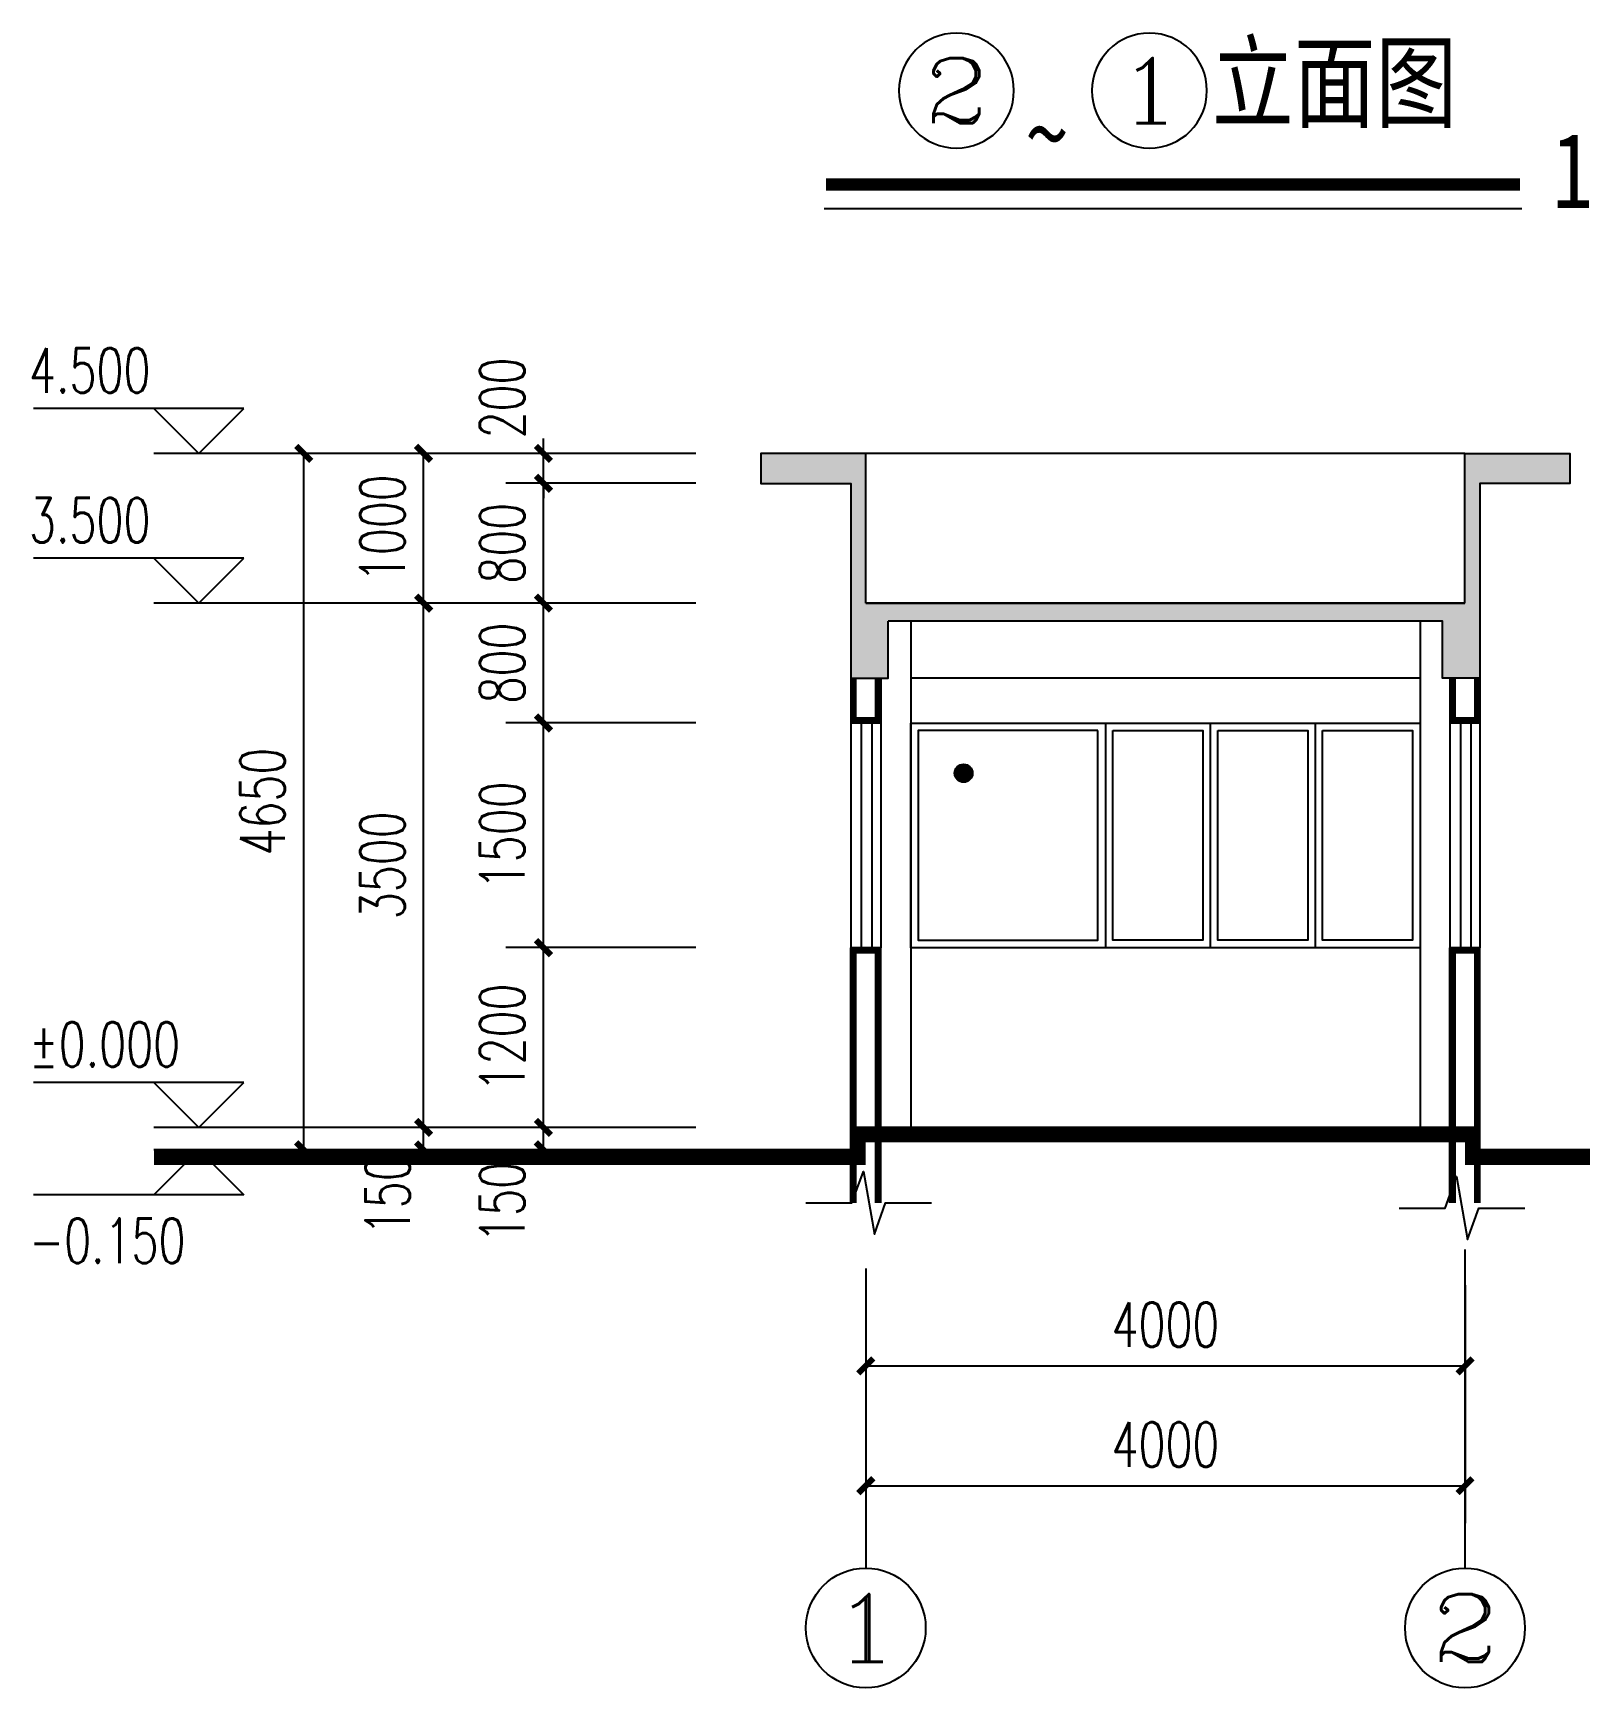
# Model space of a CAD drawing. Extents: x 5396719 to 5510122, y -514120 to -238224.
# Drawn here: x 5464326 to 5474652, y -503972 to -492924 of the extents above; entities that cross this region are included whole.
import ezdxf
from ezdxf.enums import TextEntityAlignment as Align

# ---------------------------------------------------------------- set-up
doc = ezdxf.new("R2010")
doc.units = 0
doc.header["$LTSCALE"] = 1000
doc.header["$MEASUREMENT"] = 0
doc.layers.get('0').update_dxf_attribs({"linetype": 'CONTINUOUS'})
doc.layers.get('Defpoints').update_dxf_attribs({"linetype": 'CONTINUOUS'})
for name, color, linetype in [('AXIS', 3, 'CONTINUOUS'), ('AXIS_TEXT', 7, 'CONTINUOUS'), ('DIM_SYMB', 3, 'CONTINUOUS'), ('PUB_DIM', 3, 'CONTINUOUS'), ('PUB_TEXT', 7, 'CONTINUOUS'), ('WALL', 2, 'CONTINUOUS'), ('WINDOW', 4, 'CONTINUOUS'), ('图名', 15, 'CONTINUOUS'), ('粉刷线', 8, 'CONTINUOUS')]:
    doc.layers.add(name, color=color, linetype=linetype)
doc.styles.add('_TCH_AXIS', font='COMPLEX', dxfattribs={"bigfont": 'GBCBIG'})
doc.styles.add('_TCH_DIM', font='SIMPLEX', dxfattribs={"bigfont": 'GBCBIG'})
doc.styles.add('_TCH_DIM_T3', font='SIMPLEX', dxfattribs={"width": 0.705882, "bigfont": 'GBCBIG'})
doc.styles.add('COMPLEX', font='COMPLEX')
doc.styles.add('宋体', font='', dxfattribs={"width": 0.7})
doc.styles.get('宋体').set_extended_font_data('SimSun')
doc.dimstyles.new('_TCH_ARCH&&100', dxfattribs={"dimtxt": 297.5, "dimasz": 100, "dimexe": 250, "dimexo": 300, "dimgap": 126.25, "dimtad": 1, "dimdec": 0, "dimzin": 0, "dimdsep": 46, "dimtxsty": '_TCH_DIM_T3', "dimblk": 'ARCHTICK', "dimcen": 0.09, "dimclrt": 7, "dimazin": 2, "dimtfac": 1, "dimtdec": 0, "dimtix": 1, "dimtmove": 2, "dimatfit": 3, "dimfxl": 0, "dimtolj": 1, "dimtzin": 0, "dimarcsym": 0})

# ---------------------------------------------------------------- blocks, each defined once
blk = doc.blocks.new('_ArchTick')
at = {"color": 0, "linetype": 'ByBlock', "const_width": 0.4}
blk.add_lwpolyline([(-0.5, -0.5), (0.5, 0.5)], dxfattribs=at)
blk = doc.blocks.new('*D146')
at = {"layer": 'Defpoints', "color": 0}
for p in [(5467733, -500230), (5469050, -500230), (5469050, -500380)]:
    blk.add_point(p, dxfattribs=at)
at = {"layer": 'PUB_DIM', "color": 0, "lineweight": -2}
for p, q in [((5467733, -500230), (5467733, -500130)), ((5468750, -500230), (5467483, -500230)), ((5467733, -500380), (5467733, -500230)), ((5468750, -500380), (5467483, -500380)), ((5467733, -500380), (5467733, -500480))]:
    blk.add_line(p, q, dxfattribs=at)
at = {"layer": 'PUB_DIM', "color": 0, "lineweight": -2, "xscale": 100, "yscale": 100, "zscale": 100}
for p, rotation in [((5467733, -500230), 270), ((5467733, -500380), 90)]:
    blk.add_blockref('_ArchTick', p, dxfattribs=dict(at, rotation=rotation))
at = {"layer": 'PUB_DIM', "color": 7, "insert": (5467458, -500730), "char_height": 297.5, "attachment_point": 5, "rotation": 90, "style": '_TCH_DIM_T3'}
blk.add_mtext('\\A1;150', dxfattribs=at)
blk = doc.blocks.new('*D147')
at = {"layer": 'Defpoints', "color": 0}
for p in [(5467733, -499030), (5469050, -499030), (5469050, -500230)]:
    blk.add_point(p, dxfattribs=at)
at = {"layer": 'PUB_DIM', "color": 0, "lineweight": -2}
for p, q in [((5468750, -499030), (5467483, -499030)), ((5467733, -500230), (5467733, -499030)), ((5468750, -500230), (5467483, -500230))]:
    blk.add_line(p, q, dxfattribs=at)
at = {"layer": 'PUB_DIM', "color": 0, "lineweight": -2, "xscale": 100, "yscale": 100, "zscale": 100}
for p, rotation in [((5467733, -499030), 90), ((5467733, -500230), 270)]:
    blk.add_blockref('_ArchTick', p, dxfattribs=dict(at, rotation=rotation))
at = {"layer": 'PUB_DIM', "color": 7, "insert": (5467458, -499630), "char_height": 297.5, "attachment_point": 5, "rotation": 90, "style": '_TCH_DIM_T3'}
blk.add_mtext('\\A1;1200', dxfattribs=at)
blk = doc.blocks.new('*D148')
at = {"layer": 'Defpoints', "color": 0}
for p in [(5467733, -497530), (5469050, -497530), (5469050, -499030)]:
    blk.add_point(p, dxfattribs=at)
at = {"layer": 'PUB_DIM', "color": 0, "lineweight": -2}
for p, q in [((5468750, -497530), (5467483, -497530)), ((5467733, -499030), (5467733, -497530)), ((5468750, -499030), (5467483, -499030))]:
    blk.add_line(p, q, dxfattribs=at)
at = {"layer": 'PUB_DIM', "color": 0, "lineweight": -2, "xscale": 100, "yscale": 100, "zscale": 100}
for p, rotation in [((5467733, -497530), 90), ((5467733, -499030), 270)]:
    blk.add_blockref('_ArchTick', p, dxfattribs=dict(at, rotation=rotation))
at = {"layer": 'PUB_DIM', "color": 7, "insert": (5467458, -498280), "char_height": 297.5, "attachment_point": 5, "rotation": 90, "style": '_TCH_DIM_T3'}
blk.add_mtext('\\A1;1500', dxfattribs=at)
blk = doc.blocks.new('*D149')
at = {"layer": 'Defpoints', "color": 0}
for p in [(5467733, -496730), (5469050, -496730), (5469050, -497530)]:
    blk.add_point(p, dxfattribs=at)
at = {"layer": 'PUB_DIM', "color": 0, "lineweight": -2}
for p, q in [((5468750, -496730), (5467483, -496730)), ((5467733, -497530), (5467733, -496730)), ((5468750, -497530), (5467483, -497530))]:
    blk.add_line(p, q, dxfattribs=at)
at = {"layer": 'PUB_DIM', "color": 0, "lineweight": -2, "xscale": 100, "yscale": 100, "zscale": 100}
for p, rotation in [((5467733, -496730), 90), ((5467733, -497530), 270)]:
    blk.add_blockref('_ArchTick', p, dxfattribs=dict(at, rotation=rotation))
at = {"layer": 'PUB_DIM', "color": 7, "insert": (5467458, -497130), "char_height": 297.5, "attachment_point": 5, "rotation": 90, "style": '_TCH_DIM_T3'}
blk.add_mtext('\\A1;800', dxfattribs=at)
blk = doc.blocks.new('*D150')
at = {"layer": 'Defpoints', "color": 0}
for p in [(5467733, -495930), (5469050, -495930), (5469050, -496730)]:
    blk.add_point(p, dxfattribs=at)
at = {"layer": 'PUB_DIM', "color": 0, "lineweight": -2}
for p, q in [((5468750, -495930), (5467483, -495930)), ((5467733, -496730), (5467733, -495930)), ((5468750, -496730), (5467483, -496730))]:
    blk.add_line(p, q, dxfattribs=at)
at = {"layer": 'PUB_DIM', "color": 0, "lineweight": -2, "xscale": 100, "yscale": 100, "zscale": 100}
for p, rotation in [((5467733, -495930), 90), ((5467733, -496730), 270)]:
    blk.add_blockref('_ArchTick', p, dxfattribs=dict(at, rotation=rotation))
at = {"layer": 'PUB_DIM', "color": 7, "insert": (5467458, -496330), "char_height": 297.5, "attachment_point": 5, "rotation": 90, "style": '_TCH_DIM_T3'}
blk.add_mtext('\\A1;800', dxfattribs=at)
blk = doc.blocks.new('*D151')
at = {"layer": 'Defpoints', "color": 0}
for p in [(5467733, -495730), (5469050, -495730), (5469050, -495930)]:
    blk.add_point(p, dxfattribs=at)
at = {"layer": 'PUB_DIM', "color": 0, "lineweight": -2}
for p, q in [((5467733, -495730), (5467733, -495630)), ((5468750, -495730), (5467483, -495730)), ((5467733, -495930), (5467733, -495730)), ((5468750, -495930), (5467483, -495930)), ((5467733, -495930), (5467733, -496030))]:
    blk.add_line(p, q, dxfattribs=at)
at = {"layer": 'PUB_DIM', "color": 0, "lineweight": -2, "xscale": 100, "yscale": 100, "zscale": 100}
for p, rotation in [((5467733, -495730), 270), ((5467733, -495930), 90)]:
    blk.add_blockref('_ArchTick', p, dxfattribs=dict(at, rotation=rotation))
at = {"layer": 'PUB_DIM', "color": 7, "insert": (5467458, -495360), "char_height": 297.5, "attachment_point": 5, "rotation": 90, "style": '_TCH_DIM_T3'}
blk.add_mtext('\\A1;200', dxfattribs=at)
blk = doc.blocks.new('*D152')
at = {"layer": 'Defpoints', "color": 0}
for p in [(5466933, -500230), (5468682, -500230), (5468682, -500380)]:
    blk.add_point(p, dxfattribs=at)
at = {"layer": 'PUB_DIM', "color": 0, "lineweight": -2}
for p, q in [((5466933, -500230), (5466933, -500130)), ((5468382, -500230), (5466683, -500230)), ((5466933, -500380), (5466933, -500230)), ((5468382, -500380), (5466683, -500380)), ((5466933, -500380), (5466933, -500480))]:
    blk.add_line(p, q, dxfattribs=at)
at = {"layer": 'PUB_DIM', "color": 0, "lineweight": -2, "xscale": 100, "yscale": 100, "zscale": 100}
for p, rotation in [((5466933, -500230), 270), ((5466933, -500380), 90)]:
    blk.add_blockref('_ArchTick', p, dxfattribs=dict(at, rotation=rotation))
at = {"layer": 'PUB_DIM', "color": 7, "insert": (5466693, -500680), "char_height": 297.5, "attachment_point": 5, "rotation": 90, "style": '_TCH_DIM_T3'}
blk.add_mtext('\\A1;150', dxfattribs=at)
blk = doc.blocks.new('*D153')
at = {"layer": 'Defpoints', "color": 0}
for p in [(5466933, -496730), (5468682, -496730), (5468682, -500230)]:
    blk.add_point(p, dxfattribs=at)
at = {"layer": 'PUB_DIM', "color": 0, "lineweight": -2}
for p, q in [((5468382, -496730), (5466683, -496730)), ((5466933, -500230), (5466933, -496730)), ((5468382, -500230), (5466683, -500230))]:
    blk.add_line(p, q, dxfattribs=at)
at = {"layer": 'PUB_DIM', "color": 0, "lineweight": -2, "xscale": 100, "yscale": 100, "zscale": 100}
for p, rotation in [((5466933, -496730), 90), ((5466933, -500230), 270)]:
    blk.add_blockref('_ArchTick', p, dxfattribs=dict(at, rotation=rotation))
at = {"layer": 'PUB_DIM', "color": 7, "insert": (5466658, -498480), "char_height": 297.5, "attachment_point": 5, "rotation": 90, "style": '_TCH_DIM_T3'}
blk.add_mtext('\\A1;3500', dxfattribs=at)
blk = doc.blocks.new('*D154')
at = {"layer": 'Defpoints', "color": 0}
for p in [(5466933, -495730), (5468682, -495730), (5468682, -496730)]:
    blk.add_point(p, dxfattribs=at)
at = {"layer": 'PUB_DIM', "color": 0, "lineweight": -2}
for p, q in [((5468382, -495730), (5466683, -495730)), ((5466933, -496730), (5466933, -495730)), ((5468382, -496730), (5466683, -496730))]:
    blk.add_line(p, q, dxfattribs=at)
at = {"layer": 'PUB_DIM', "color": 0, "lineweight": -2, "xscale": 100, "yscale": 100, "zscale": 100}
for p, rotation in [((5466933, -495730), 90), ((5466933, -496730), 270)]:
    blk.add_blockref('_ArchTick', p, dxfattribs=dict(at, rotation=rotation))
at = {"layer": 'PUB_DIM', "color": 7, "insert": (5466658, -496230), "char_height": 297.5, "attachment_point": 5, "rotation": 90, "style": '_TCH_DIM_T3'}
blk.add_mtext('\\A1;1000', dxfattribs=at)
blk = doc.blocks.new('*D155')
at = {"layer": 'Defpoints', "color": 0}
for p in [(5466133, -495730), (5468682, -495730), (5468682, -500380)]:
    blk.add_point(p, dxfattribs=at)
at = {"layer": 'PUB_DIM', "color": 0, "lineweight": -2}
for p, q in [((5468382, -495730), (5465883, -495730)), ((5466133, -500380), (5466133, -495730)), ((5468382, -500380), (5465883, -500380))]:
    blk.add_line(p, q, dxfattribs=at)
at = {"layer": 'PUB_DIM', "color": 0, "lineweight": -2, "xscale": 100, "yscale": 100, "zscale": 100}
for p, rotation in [((5466133, -495730), 90), ((5466133, -500380), 270)]:
    blk.add_blockref('_ArchTick', p, dxfattribs=dict(at, rotation=rotation))
at = {"layer": 'PUB_DIM', "color": 7, "insert": (5465858, -498055), "char_height": 297.5, "attachment_point": 5, "rotation": 90, "style": '_TCH_DIM_T3'}
blk.add_mtext('\\A1;4650', dxfattribs=at)
blk = doc.blocks.new('*D156')
at = {"layer": 'AXIS', "color": 0, "lineweight": -2}
for p, q in [((5469885, -501284), (5469885, -502072)), ((5473885, -501284), (5473885, -502072)), ((5469885, -501822), (5473885, -501822))]:
    blk.add_line(p, q, dxfattribs=at)
at = {"layer": 'Defpoints', "color": 0}
for p in [(5469885, -500984), (5473885, -500984), (5473885, -501822)]:
    blk.add_point(p, dxfattribs=at)
at = {"layer": 'AXIS', "color": 0, "lineweight": -2, "xscale": 100, "yscale": 100, "zscale": 100, "rotation": 180}
blk.add_blockref('_ArchTick', (5469885, -501822), dxfattribs=at)
at = {"layer": 'AXIS', "color": 0, "lineweight": -2, "xscale": 100, "yscale": 100, "zscale": 100}
blk.add_blockref('_ArchTick', (5473885, -501822), dxfattribs=at)
at = {"layer": 'AXIS', "color": 7, "insert": (5471885, -501547), "char_height": 297.5, "attachment_point": 5, "style": '_TCH_DIM_T3'}
blk.add_mtext('\\A1;4000', dxfattribs=at)
blk = doc.blocks.new('*D157')
at = {"layer": 'AXIS', "color": 0, "lineweight": -2}
for p, q in [((5469885, -501700), (5469885, -502872)), ((5473885, -501700), (5473885, -502872)), ((5469885, -502622), (5473885, -502622))]:
    blk.add_line(p, q, dxfattribs=at)
at = {"layer": 'Defpoints', "color": 0}
for p in [(5469885, -501400), (5473885, -501400), (5473885, -502622)]:
    blk.add_point(p, dxfattribs=at)
at = {"layer": 'AXIS', "color": 0, "lineweight": -2, "xscale": 100, "yscale": 100, "zscale": 100, "rotation": 180}
blk.add_blockref('_ArchTick', (5469885, -502622), dxfattribs=at)
at = {"layer": 'AXIS', "color": 0, "lineweight": -2, "xscale": 100, "yscale": 100, "zscale": 100}
blk.add_blockref('_ArchTick', (5473885, -502622), dxfattribs=at)
at = {"layer": 'AXIS', "color": 7, "insert": (5471885, -502347), "char_height": 297.5, "attachment_point": 5, "style": '_TCH_DIM_T3'}
blk.add_mtext('\\A1;4000', dxfattribs=at)
blk = doc.blocks.new('_AXISO')
blk.add_circle((0, 0), 0.5)
at = {"layer": 'AXIS_TEXT', "style": 'COMPLEX', "width": 1.041667}
blk.add_attdef('A', text='', height=0.56, dxfattribs=at).set_placement((-0.25, -0.28), (0.25, -0.28), align=Align.FIT)

msp = doc.modelspace()

# ---------------------------------------------------------------- hatches: boundary and pattern name
h = msp.add_hatch(color=0)
h.dxf.hatch_style = 1
h.paths.add_polyline_path([(5473984.5, -496730.2), (5473984.5, -495930.2), (5474584.5, -495930.2), (5474584.5, -495730.2), (5473884.5, -495730.2), (5473884.5, -496730.2), (5469884.5, -496730.2), (5469884.5, -495730.2), (5469184.5, -495730.2), (5469184.5, -495930.2), (5469784.5, -495930.2), (5469784.5, -496730.2), (5469784.5, -497230.2), (5470034.5, -497230.2), (5470034.5, -496850.2), (5472859.5, -496850.2), (5473734.5, -496850.2), (5473734.5, -497230.2), (5473984.5, -497230.2)])
msp.add_hatch(color=256).paths.add_polyline_path([(5470477.8, -497865.6, -1), (5470597.8, -497865.6, -1)])

# ---------------------------------------------------------------- linework, layer by layer
for p, q in [((5473884.5, -495730.2), (5469484.5, -495730.2)), ((5470184.5, -496850.2), (5470184.5, -500230.2)), ((5473584.5, -496850.2), (5473584.5, -500280.2)), ((5473584.5, -497230.2), (5470184.5, -497230.2))]:
    msp.add_line(p, q)
at = {"const_width": 100}
msp.add_lwpolyline([(5478635.7, -500430.2), (5473934.5, -500430.2), (5473934.5, -500280.2), (5469834.5, -500280.2), (5469834.5, -500430.2), (5465133.4, -500430.2)], dxfattribs=at)
msp.add_lwpolyline([(5477144.3, -500380.2), (5473984.5, -500380.2), (5473984.5, -500230.2), (5469784.5, -500230.2), (5469784.5, -500380.2), (5465133.4, -500380.2)])
msp.add_circle((5470537.8, -497865.6), 60)
at = {"layer": 'AXIS', "color": 0}
for p, q in [((5473884.5, -501046.1), (5473884.5, -503171.8)), ((5469884.5, -501171.8), (5469884.5, -503171.8))]:
    msp.add_line(p, q, dxfattribs=at)
for centre in [(5469884.5, -503571.8), (5473884.5, -503571.8)]:
    msp.add_circle(centre, 400, dxfattribs=at)
at = {"layer": 'DIM_SYMB', "color": 0}
for points in [[(5469484.5, -500733.8), (5469792, -500733.8), (5469868.5, -500523.8), (5469942.5, -500943.8), (5470017, -500733.8), (5470324.5, -500733.8)], [(5473444.5, -500768.1), (5473752, -500768.1), (5473828.5, -500558.1), (5473902.5, -500978.1), (5473977, -500768.1), (5474284.5, -500768.1)]]:
    msp.add_lwpolyline(points, dxfattribs=at)
at = {"layer": 'PUB_DIM'}
for p, q in [((5465733.4, -495430.2), (5464329.4, -495430.2)), ((5465433.4, -495730.2), (5465133.4, -495430.2)), ((5465433.4, -495730.2), (5465733.4, -495430.2)), ((5467030.8, -495730.2), (5465133.4, -495730.2)), ((5465733.4, -496430.2), (5464329.4, -496430.2)), ((5465433.4, -496730.2), (5465133.4, -496430.2)), ((5465433.4, -496730.2), (5465733.4, -496430.2)), ((5467030.8, -496730.2), (5465133.4, -496730.2)), ((5465733.4, -499930.2), (5464329.4, -499930.2)), ((5465433.4, -500230.2), (5465133.4, -499930.2)), ((5465433.4, -500230.2), (5465733.4, -499930.2)), ((5467030.8, -500230.2), (5465133.4, -500230.2)), ((5465433.4, -500380.2), (5465133.4, -500680.2)), ((5467030.8, -500380.2), (5465133.4, -500380.2)), ((5465433.4, -500380.2), (5465733.4, -500680.2)), ((5465733.4, -500680.2), (5464329.4, -500680.2))]:
    msp.add_line(p, q, dxfattribs=at)
at = {"layer": 'WALL'}
for p, q in [((5469784.5, -497230.2), (5469784.5, -497530.2)), ((5469784.5, -497230.2), (5469784.5, -497530.2)), ((5469984.5, -497230.2), (5469984.5, -497530.2)), ((5469984.5, -497230.2), (5469984.5, -497530.2)), ((5473784.5, -497230.2), (5473784.5, -497530.2)), ((5473784.5, -497230.2), (5473784.5, -497530.2)), ((5473984.5, -497230.2), (5473984.5, -497530.2)), ((5473984.5, -497230.2), (5473984.5, -497530.2)), ((5469984.5, -497530.2), (5469784.5, -497530.2)), ((5469984.5, -497530.2), (5469784.5, -497530.2)), ((5469984.5, -497530.2), (5469784.5, -497530.2)), ((5473984.5, -497530.2), (5473784.5, -497530.2)), ((5473984.5, -497530.2), (5473784.5, -497530.2)), ((5473984.5, -497530.2), (5473784.5, -497530.2)), ((5469784.5, -500733.8), (5469784.5, -499030.2)), ((5469984.5, -499030.2), (5469784.5, -499030.2)), ((5469984.5, -499030.2), (5469784.5, -499030.2)), ((5469984.5, -499030.2), (5469784.5, -499030.2)), ((5469784.5, -500733.8), (5469784.5, -499030.2)), ((5469984.5, -500733.8), (5469984.5, -499030.2)), ((5469984.5, -500733.8), (5469984.5, -499030.2)), ((5473784.5, -500733.8), (5473784.5, -499030.2)), ((5473984.5, -499030.2), (5473784.5, -499030.2)), ((5473984.5, -499030.2), (5473784.5, -499030.2)), ((5473984.5, -499030.2), (5473784.5, -499030.2)), ((5473784.5, -500733.8), (5473784.5, -499030.2)), ((5473984.5, -500733.8), (5473984.5, -499030.2)), ((5473984.5, -500733.8), (5473984.5, -499030.2))]:
    msp.add_line(p, q, dxfattribs=at)
for points in [[(5469884.5, -496730.2), (5469884.5, -495730.2), (5469184.5, -495730.2), (5469184.5, -495930.2), (5469784.5, -495930.2), (5469784.5, -496730.2)], [(5473884.5, -496730.2), (5473884.5, -495730.2), (5474584.5, -495730.2), (5474584.5, -495930.2), (5473984.5, -495930.2), (5473984.5, -496730.2)], [(5469784.5, -496730.2), (5469784.5, -497230.2), (5470034.5, -497230.2), (5470034.5, -496850.2)], [(5469784.5, -496730.2), (5469784.5, -496730.2)], [(5469884.5, -496730.2), (5473884.5, -496730.2)], [(5473984.5, -496730.2), (5473984.5, -497230.2), (5473734.5, -497230.2), (5473734.5, -496850.2), (5472859.5, -496850.2)], [(5472859.5, -496850.2), (5470034.5, -496850.2)]]:
    msp.add_lwpolyline(points, dxfattribs=at)
at = {"layer": 'WALL', "const_width": 40}
for points in [[(5469804.5, -497230.2), (5469804.5, -497510.2), (5469964.5, -497510.2), (5469964.5, -497230.2)], [(5473804.5, -497230.2), (5473804.5, -497510.2), (5473964.5, -497510.2), (5473964.5, -497230.2)], [(5469804.5, -500733.8), (5469804.5, -499050.2), (5469964.5, -499050.2), (5469964.5, -500733.8)], [(5473804.5, -500733.8), (5473804.5, -499050.2), (5473964.5, -499050.2), (5473964.5, -500733.8)]]:
    msp.add_lwpolyline(points, dxfattribs=at)
at = {"layer": 'WINDOW'}
for p, q in [((5469784.5, -497530.2), (5469784.5, -499030.2)), ((5469854.5, -497530.2), (5469854.5, -499030.2)), ((5469924.5, -497530.2), (5469924.5, -499030.2)), ((5469984.5, -497530.2), (5469984.5, -499030.2)), ((5470184.5, -497530.6), (5470184.5, -499030.2)), ((5471484.5, -497530.6), (5471484.5, -499030.2)), ((5471484.5, -497530.6), (5471484.5, -499030.2)), ((5472184.5, -497530.6), (5472184.5, -499030.2)), ((5472884.5, -497530.6), (5472884.5, -499030.2)), ((5473784.5, -497530.2), (5473784.5, -499030.2)), ((5473854.5, -497530.2), (5473854.5, -499030.2)), ((5473924.5, -497530.2), (5473924.5, -499030.2)), ((5473984.5, -497530.2), (5473984.5, -499030.2))]:
    msp.add_line(p, q, dxfattribs=at)
for points in [[(5470184.5, -497530.6), (5473584.5, -497530.6), (5473584.5, -499030.2), (5470184.5, -499030.2)], [(5471434.5, -497580.6), (5470234.5, -497580.6), (5470234.5, -498980.2), (5471434.5, -498980.2)], [(5471534.5, -497580.6), (5472134.5, -497580.6), (5472134.5, -498980.2), (5471534.5, -498980.2)], [(5472234.5, -497580.6), (5472834.5, -497580.6), (5472834.5, -498980.2), (5472234.5, -498980.2)], [(5472934.5, -497580.6), (5473534.5, -497580.6), (5473534.5, -498980.2), (5472934.5, -498980.2)]]:
    msp.add_lwpolyline(points, close=True, dxfattribs=at)
at = {"layer": '图名'}
msp.add_line((5469606.7, -494095.2), (5474263.4, -494095.2), dxfattribs=at)
at = {"layer": '图名', "const_width": 84}
msp.add_lwpolyline([(5469618.5, -493935.4), (5474251.7, -493935.4)], dxfattribs=at)
at = {"layer": '粉刷线'}
for p, q in [((5469784.5, -496730.2), (5469784.5, -496730.2)), ((5473884.5, -496730.2), (5469884.5, -496730.2))]:
    msp.add_line(p, q, dxfattribs=at)

# ---------------------------------------------------------------- block references
at = {"layer": 'AXIS'}
ref = msp.add_blockref('_AXISO', (5470489.8, -493308.4), dxfattribs=dict(at, xscale=-768, yscale=768, zscale=768))
ref.add_attrib('A', '2', dxfattribs={"layer": 'AXIS_TEXT', "height": 434.4, "style": '_TCH_AXIS', "width": 1.5}).set_placement((5470272.6, -493525.6), (5470707, -493525.6), align=Align.FIT)
ref = msp.add_blockref('_AXISO', (5471778.1, -493308.4), dxfattribs=dict(at, xscale=-768, yscale=768, zscale=768))
ref.add_attrib('A', '1', dxfattribs={"layer": 'AXIS_TEXT', "height": 434.4, "style": '_TCH_AXIS', "width": 2.333333}).set_placement((5471560.8, -493525.6), (5471995.3, -493525.6), align=Align.FIT)

# ---------------------------------------------------------------- texts
at = {"layer": 'AXIS_TEXT', "color": 0, "style": '_TCH_AXIS'}
for s, width, p, p2 in [('1', 2.333333, (5469658.3, -503798.1), (5470110.8, -503798.1)), ('2', 1.5, (5473658.3, -503798.1), (5474110.8, -503798.1))]:
    msp.add_text(s, height=452.5, dxfattribs=dict(at, width=width)).set_placement(p, p2, align=Align.FIT)
at = {"layer": 'PUB_TEXT', "style": '_TCH_DIM', "width": 0.705882}
for s, p in [('4.500', (5464299.4, -495325.2)), ('3.500', (5464299.4, -496325.2)), ('%%P0.000', (5464299.4, -499825.2)), ('-0.150', (5464299.4, -501135.2))]:
    msp.add_text(s, height=297.5, dxfattribs=at).set_placement(p)
at = {"layer": '图名', "style": '宋体', "width": 0.8}
for s, p in [('立面图', (5472196.3, -493502.5)), ('~', (5470958.2, -493849.8)), ('1:100', (5474467.5, -494091.5))]:
    msp.add_text(s, height=500, dxfattribs=at).set_placement(p)

# ---------------------------------------------------------------- dimensions: what is measured, and where the dimension line sits
at = {"layer": 'AXIS', "color": 0}
for p1, p2, distance, picture, middle in [((5469884.5, -500983.9), (5473884.5, -500983.9), -838, '*D156', (5471884.5, -501546.8)), ((5469884.5, -501399.5), (5473884.5, -501399.5), -1222.3, '*D157', (5471884.5, -502346.8))]:
    dim = msp.add_aligned_dim(p1=p1, p2=p2, distance=distance, dimstyle='_TCH_ARCH&&100', dxfattribs=at)
    dim.commit()
    dim.dimension.update_dxf_attribs({"geometry": picture, "text_midpoint": middle})
at = {"layer": 'PUB_DIM'}
for base, p1, p2, picture, middle in [((5467733.4, -495730.2), (5469050.2, -495930.2), (5469050.2, -495730.2), '*D151', (5467458.4, -495360.2)), ((5466933.4, -500230.2), (5468682.1, -500380.2), (5468682.1, -500230.2), '*D152', (5466693.4, -500680.2)), ((5467733.4, -500230.2), (5469050.2, -500380.2), (5469050.2, -500230.2), '*D146', (5467458.4, -500730.2))]:
    dim = msp.add_linear_dim(base=base, p1=p1, p2=p2, angle=90, dimstyle='_TCH_ARCH&&100', dxfattribs=at)
    dim.commit()
    dim.dimension.update_dxf_attribs({"geometry": picture, "text_midpoint": middle, "dimtype": 129})
for p1, p2, distance, picture, middle in [((5468682.1, -500380.2), (5468682.1, -495730.2), 2548.7, '*D155', (5465858.4, -498055.2)), ((5468682.1, -496730.2), (5468682.1, -495730.2), 1748.7, '*D154', (5466658.4, -496230.2)), ((5469050.2, -496730.2), (5469050.2, -495930.2), 1316.8, '*D150', (5467458.4, -496330.2)), ((5468682.1, -500230.2), (5468682.1, -496730.2), 1748.7, '*D153', (5466658.4, -498480.2)), ((5469050.2, -497530.2), (5469050.2, -496730.2), 1316.8, '*D149', (5467458.4, -497130.2)), ((5469050.2, -499030.2), (5469050.2, -497530.2), 1316.8, '*D148', (5467458.4, -498280.2)), ((5469050.2, -500230.2), (5469050.2, -499030.2), 1316.8, '*D147', (5467458.4, -499630.2))]:
    dim = msp.add_aligned_dim(p1=p1, p2=p2, distance=distance, dimstyle='_TCH_ARCH&&100', dxfattribs=at)
    dim.commit()
    dim.dimension.update_dxf_attribs({"geometry": picture, "text_midpoint": middle})

doc.saveas('drawing.dxf')
